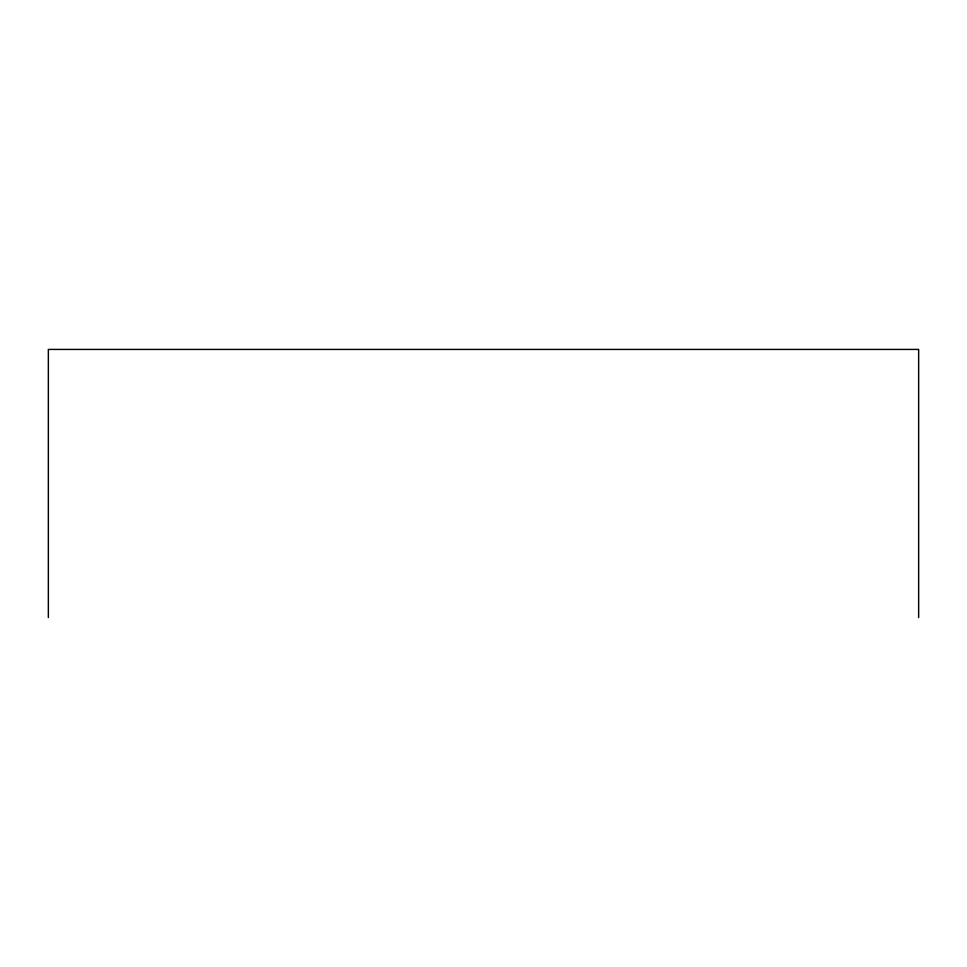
<?xml version="1.0" encoding="UTF-8"?>
<svg xmlns="http://www.w3.org/2000/svg" width="967" height="967" viewBox="0 0 967 967"><rect width="100%" height="100%" fill="white"/><g stroke="black" fill="none" stroke-linecap="round" stroke-linejoin="round"><path stroke-width="1.45" d="M918.65 617.575L918.65 349.425L48.35 349.425L48.35 617.575"/></g></svg>
